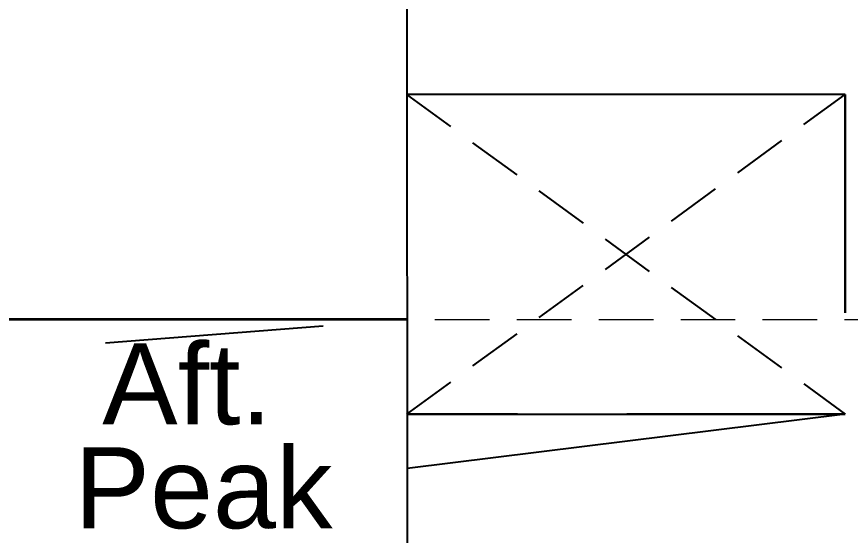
# Model space of a CAD drawing. Header units: inches. Extents: x 11 to 128, y 20 to 108.
# Drawn here: x 21.39 to 25.205, y 84.025 to 86.4 of the extents above; entities that cross this region are included whole.
import ezdxf

# ---------------------------------------------------------------- set-up
doc = ezdxf.new("R2010")
doc.units = ezdxf.units.IN
doc.header["$MEASUREMENT"] = 0
for name, pattern in [('DASHDOTX2', [2, 1, -0.5, 0, -0.5]), ('DASHED2', [0.375, 0.25, -0.125]), ('DASHEDX2', [1.5, 1, -0.5]), ('HIDDEN', [0.375, 0.25, -0.125])]:
    doc.linetypes.add(name, pattern=pattern)
for name, color, linetype in [('bulkhead', 1, 'Continuous'), ('Text', 255, 'Continuous'), ('wl 2', 3, 'Continuous')]:
    doc.layers.add(name, color=color, linetype=linetype)
doc.layers.add('component', color=255, linetype='DASHDOTX2', lineweight=30)
doc.layers.add('Hide', color=255, linetype='Continuous', lineweight=13, plot=False)
doc.styles.get("Standard").update_dxf_attribs({"font": 'arial.ttf'})

msp = doc.modelspace()

# ---------------------------------------------------------------- linework, layer by layer
at = {"color": 152, "true_color": 0x2776bb}
msp.add_line((25.1819, 86.0438), (23.1756, 86.0428), dxfattribs=at)
for p, q in [((18.8039, 85.0131), (23.1767, 85.0179)), ((18.8053, 85.0131), (23.1763, 85.0131)), ((23.1754, 84.5796), (25.1819, 84.5796)), ((25.1819, 84.5796), (23.1775, 84.331))]:
    msp.add_line(p, q)
msp.add_open_spline([(18.8053, 84.6769), (20.0288, 84.1572), (22, 83.2806), (26.1359, 81.6811), (29.8667, 80.9072), (34.9249, 80.9072), (38.6448, 80.9225), (41.1241, 80.9071)], degree=3, knots=[0, 0, 0, 0, 3.550687, 7.088547, 10.454406, 13.763203, 20.376363, 20.376363, 20.376363, 20.376363])
msp.add_open_spline([(18.8053, 84.6769), (20.0288, 84.1572), (22, 83.2806), (26.1359, 81.6811), (29.8667, 80.9072), (34.9249, 80.9072), (38.6448, 80.9225), (41.1241, 80.9071)], degree=3, knots=[0, 0, 0, 0, 3.550687, 7.088547, 10.454406, 13.763203, 20.376363, 20.376363, 20.376363, 20.376363])
at = {"layer": 'bulkhead'}
for p, q in [((23.175, 86.5321), (23.1791, 82.8385)), ((23.175, 86.5321), (23.1791, 82.8385)), ((23.1791, 82.8382), (23.1791, 84.1592))]:
    msp.add_line(p, q, dxfattribs=at)
at = {"layer": 'component', "color": 175, "linetype": 'DASHEDX2', "true_color": 0x4554a5}
for p, q in [((25.1819, 86.0438), (25.1819, 84.5693)), ((25.1819, 84.5796), (23.1754, 84.5796))]:
    msp.add_line(p, q, dxfattribs=at)
at = {"layer": 'Hide', "linetype": 'DASHED2'}
msp.add_line((18.8039, 85.0131), (93.2244, 85.015), dxfattribs=at)
at = {"layer": 'Hide', "linetype": 'HIDDEN'}
msp.add_line((18.8039, 85.0131), (93.2244, 85.015), dxfattribs=at)
at = {"layer": 'wl 2', "linetype": 'DASHED2'}
for p, q in [((23.174, 86.0438), (25.1819, 84.5796)), ((23.174, 86.0438), (25.1819, 84.5796)), ((23.1754, 84.5796), (25.1819, 86.0438))]:
    msp.add_line(p, q, dxfattribs=at)
at = {"layer": 'wl 2', "linetype": 'DASHEDX2'}
msp.add_line((18.8053, 84.6769), (23.1758, 85.0131), dxfattribs=at)

# ---------------------------------------------------------------- texts
at = {"layer": 'Text'}
for s, p in [('Aft.', (21.7816, 84.5328)), ('Peak', (21.6551, 84.0573))]:
    msp.add_text(s, height=0.37074, dxfattribs=at).set_placement(p)

doc.saveas('drawing.dxf')
